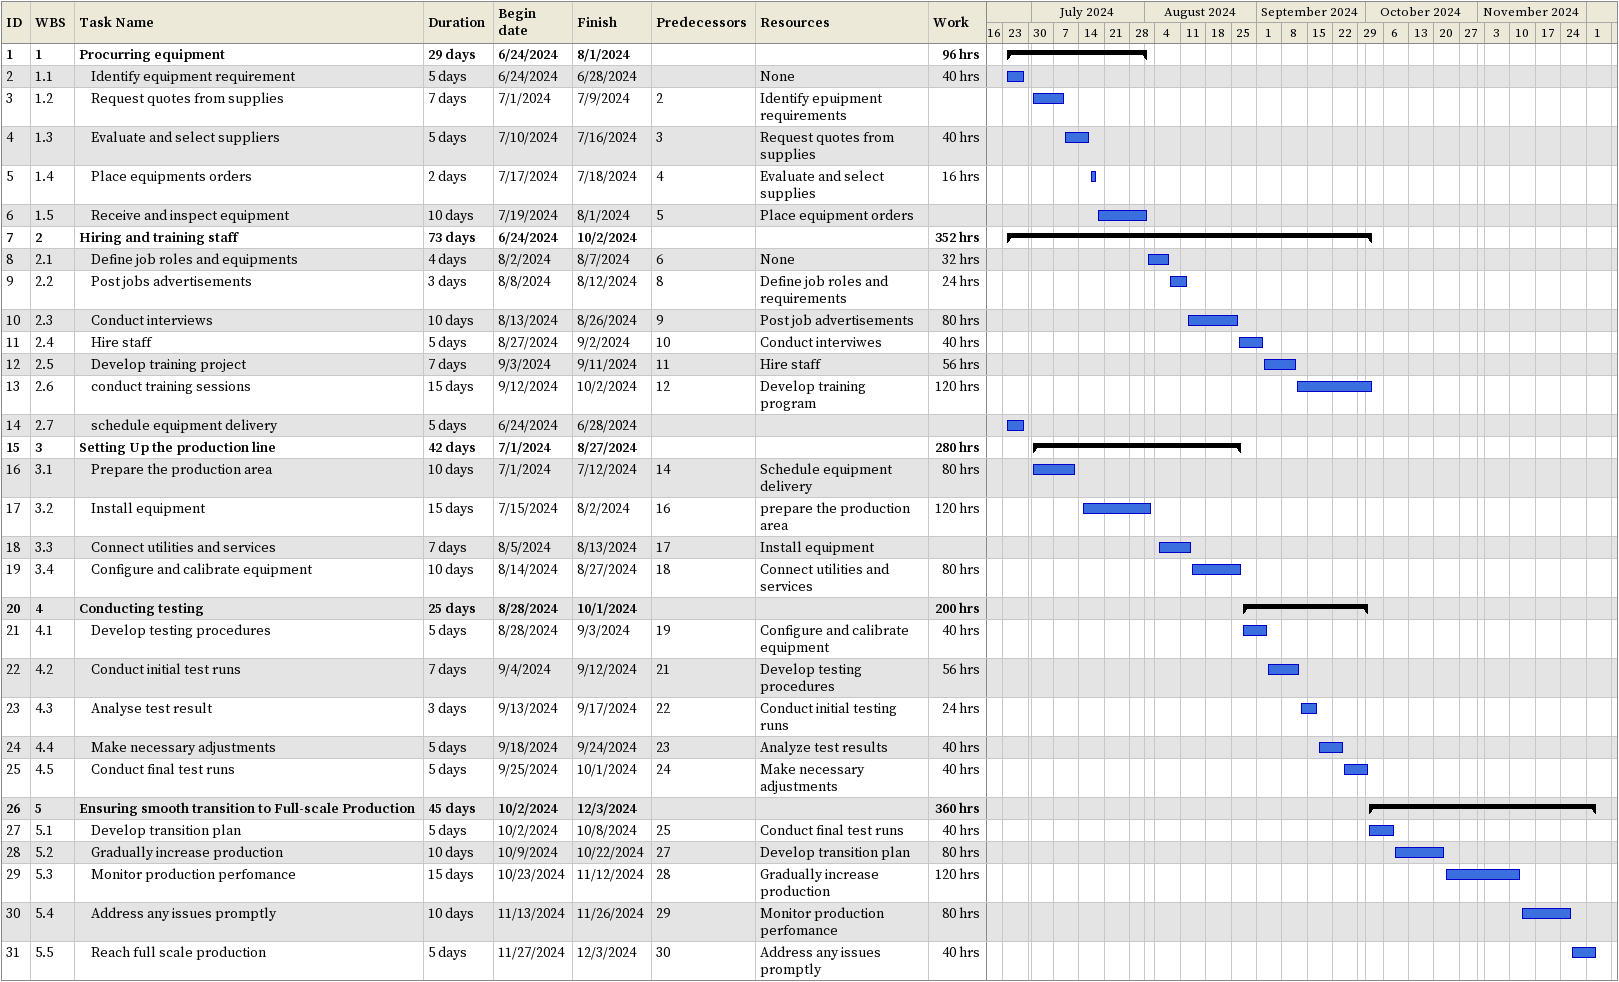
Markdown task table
| ID | WBS | Task | Duration | Start | Finish | Predecessors | Resources | Work (h) |
|---|---|---|---|---|---|---|---|---|
| 1 | 1 | **Procurring equipment** | 29d | 2024-06-24 | 2024-08-01 |  |  | 96 |
| 2 | 1.1 | Identify equipment requirement | 5d | 2024-06-24 | 2024-06-28 |  | None | 40 |
| 3 | 1.2 | Request quotes from supplies | 7d | 2024-07-01 | 2024-07-09 | 2 | Identify epuipment requirements |  |
| 4 | 1.3 | Evaluate and select suppliers | 5d | 2024-07-10 | 2024-07-16 | 3 | Request quotes from supplies | 40 |
| 5 | 1.4 | Place equipments orders | 2d | 2024-07-17 | 2024-07-18 | 4 | Evaluate and select supplies | 16 |
| 6 | 1.5 | Receive and inspect equipment | 10d | 2024-07-19 | 2024-08-01 | 5 | Place equipment orders |  |
| 7 | 2 | **Hiring and training staff** | 73d | 2024-06-24 | 2024-10-02 |  |  | 352 |
| 8 | 2.1 | Define job roles and equipments | 4d | 2024-08-02 | 2024-08-07 | 6 | None | 32 |
| 9 | 2.2 | Post jobs advertisements | 3d | 2024-08-08 | 2024-08-12 | 8 | Define job roles and requirements | 24 |
| 10 | 2.3 | Conduct interviews | 10d | 2024-08-13 | 2024-08-26 | 9 | Post job advertisements | 80 |
| 11 | 2.4 | Hire staff | 5d | 2024-08-27 | 2024-09-02 | 10 | Conduct interviwes | 40 |
| 12 | 2.5 | Develop training project | 7d | 2024-09-03 | 2024-09-11 | 11 | Hire staff | 56 |
| 13 | 2.6 | conduct training sessions | 15d | 2024-09-12 | 2024-10-02 | 12 | Develop training program | 120 |
| 14 | 2.7 | schedule equipment delivery | 5d | 2024-06-24 | 2024-06-28 |  |  |  |
| 15 | 3 | **Setting Up the production line** | 42d | 2024-07-01 | 2024-08-27 |  |  | 280 |
| 16 | 3.1 | Prepare the production area | 10d | 2024-07-01 | 2024-07-12 | 14 | Schedule equipment delivery | 80 |
| 17 | 3.2 | Install equipment | 15d | 2024-07-15 | 2024-08-02 | 16 | prepare the production area | 120 |
| 18 | 3.3 | Connect utilities and services | 7d | 2024-08-05 | 2024-08-13 | 17 | Install equipment |  |
| 19 | 3.4 | Configure and calibrate equipment | 10d | 2024-08-14 | 2024-08-27 | 18 | Connect utilities and services | 80 |
| 20 | 4 | **Conducting testing** | 25d | 2024-08-28 | 2024-10-01 |  |  | 200 |
| 21 | 4.1 | Develop testing procedures | 5d | 2024-08-28 | 2024-09-03 | 19 | Configure and calibrate equipment | 40 |
| 22 | 4.2 | Conduct initial test runs | 7d | 2024-09-04 | 2024-09-12 | 21 | Develop testing procedures | 56 |
| 23 | 4.3 | Analyse test result | 3d | 2024-09-13 | 2024-09-17 | 22 | Conduct initial testing runs | 24 |
| 24 | 4.4 | Make necessary adjustments | 5d | 2024-09-18 | 2024-09-24 | 23 | Analyze test results | 40 |
| 25 | 4.5 | Conduct final test runs | 5d | 2024-09-25 | 2024-10-01 | 24 | Make necessary adjustments | 40 |
| 26 | 5 | **Ensuring smooth transition to Full-scale Production** | 45d | 2024-10-02 | 2024-12-03 |  |  | 360 |
| 27 | 5.1 | Develop transition plan | 5d | 2024-10-02 | 2024-10-08 | 25 | Conduct final test runs | 40 |
| 28 | 5.2 | Gradually increase production | 10d | 2024-10-09 | 2024-10-22 | 27 | Develop transition plan | 80 |
| 29 | 5.3 | Monitor production perfomance | 15d | 2024-10-23 | 2024-11-12 | 28 | Gradually increase production | 120 |
| 30 | 5.4 | Address any issues promptly | 10d | 2024-11-13 | 2024-11-26 | 29 | Monitor production perfomance | 80 |
| 31 | 5.5 | Reach full scale production | 5d | 2024-11-27 | 2024-12-03 | 30 | Address any issues promptly | 40 |
